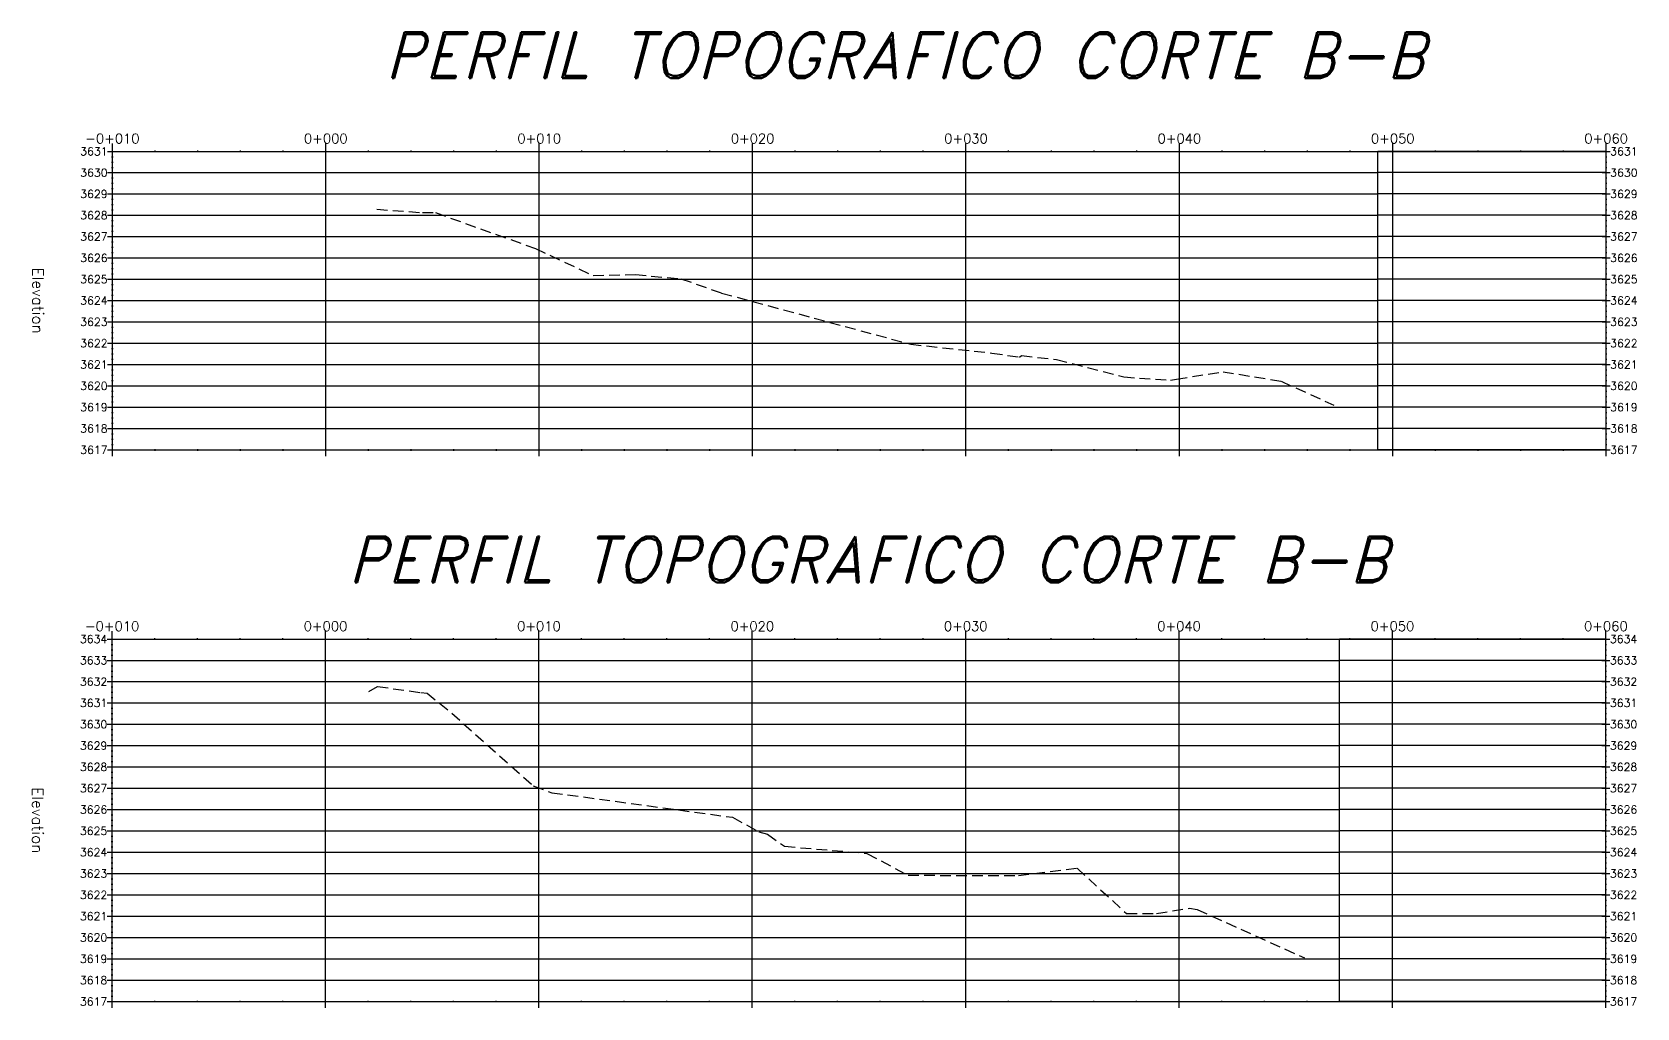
# Model space of a CAD drawing. Header units: metres. Extents: x 759886 to 760765, y 8424917 to 8425860.
# Drawn here: x 760193.3 to 760268.5, y 8425616.2 to 8425662 of the extents above; entities that cross this region are included whole.
import ezdxf
from ezdxf.enums import TextEntityAlignment as Align

# ---------------------------------------------------------------- set-up
doc = ezdxf.new("R2010")
doc.units = ezdxf.units.M
doc.linetypes.add('DASHED', pattern=[0.75, 0.5, -0.25])
for name, color, linetype in [('C-ROAD-PROF', 1, 'DASHED'), ('C-ROAD-PROF-GRID-GEOM', 5, 'Continuous'), ('C-ROAD-PROF-GRID-MAJR', 8, 'Continuous'), ('C-ROAD-PROF-TEXT', 11, 'Continuous'), ('C-ROAD-PROF-TITL', 11, 'Continuous'), ('C-ROAD-PROF-TTLB', 5, 'Continuous'), ('NOMBRE', 40, 'Continuous')]:
    doc.layers.add(name, color=color, linetype=linetype)
doc.styles.add('ambiente', font='romand.shx', dxfattribs={"oblique": 15})
doc.styles.get("Standard").update_dxf_attribs({"font": 'simplex.shx'})

# ---------------------------------------------------------------- blocks, each defined once
blk = doc.blocks.new('*U136')
at = {"layer": 'C-ROAD-PROF', "color": 1, "linetype": 'DASHED', "lineweight": -3}
for p, q in [((760209.488, 8425653.692), (760211.625, 8425653.534)), ((760211.625, 8425653.534), (760212.231, 8425653.533)), ((760212.231, 8425653.533), (760216.919, 8425651.849)), ((760216.919, 8425651.849), (760219.626, 8425650.584)), ((760219.626, 8425650.584), (760221.604, 8425650.627)), ((760221.604, 8425650.627), (760223.74, 8425650.431)), ((760223.74, 8425650.431), (760225.646, 8425649.759)), ((760225.646, 8425649.759), (760234.505, 8425647.363)), ((760234.505, 8425647.363), (760238.307, 8425646.947)), ((760238.307, 8425646.947), (760239.599, 8425646.755)), ((760239.599, 8425646.755), (760239.703, 8425646.831)), ((760239.703, 8425646.831), (760241.346, 8425646.645)), ((760241.346, 8425646.645), (760244.488, 8425645.827)), ((760244.488, 8425645.827), (760246.674, 8425645.673)), ((760246.674, 8425645.673), (760246.967, 8425645.73)), ((760246.967, 8425645.73), (760249.145, 8425646.073)), ((760249.145, 8425646.073), (760251.868, 8425645.623)), ((760251.868, 8425645.623), (760254.337, 8425644.507))]:
    blk.add_line(p, q, dxfattribs=at)
blk = doc.blocks.new('*U137')
at = {"layer": 'C-ROAD-PROF', "color": 1, "linetype": 'DASHED', "lineweight": -3}
for p, q in [((760211.512, 8425626.201), (760211.919, 8425626.441)), ((760211.919, 8425626.441), (760213.947, 8425626.156)), ((760213.947, 8425626.156), (760214.243, 8425626.13)), ((760214.243, 8425626.13), (760215.399, 8425625.187)), ((760215.399, 8425625.187), (760219.223, 8425621.781)), ((760219.223, 8425621.781), (760220.089, 8425621.461)), ((760220.089, 8425621.461), (760228.551, 8425620.309)), ((760228.551, 8425620.309), (760229.798, 8425619.625)), ((760229.798, 8425619.625), (760230.202, 8425619.519)), ((760230.202, 8425619.519), (760230.993, 8425618.945)), ((760230.993, 8425618.945), (760234.859, 8425618.616)), ((760234.859, 8425618.616), (760236.786, 8425617.587)), ((760241.954, 8425617.578), (760244.702, 8425617.922)), ((760244.702, 8425617.922), (760247.019, 8425615.793)), ((760236.786, 8425617.587), (760241.954, 8425617.578)), ((760247.019, 8425615.793), (760248.432, 8425615.799)), ((760248.432, 8425615.799), (760249.978, 8425616.042)), ((760249.978, 8425616.042), (760250.33, 8425615.984)), ((760250.33, 8425615.984), (760255.357, 8425613.714))]:
    blk.add_line(p, q, dxfattribs=at)

msp = doc.modelspace()

# ---------------------------------------------------------------- linework, layer by layer
at = {"layer": 'C-ROAD-PROF-GRID-GEOM', "color": 5, "linetype": 'Continuous', "lineweight": -3}
for p, q in [((760207.09687, 8425642.40715), (760207.09687, 8425656.40715)), ((760256.38955, 8425642.40715), (760256.38955, 8425656.40715)), ((760207.08292, 8425616.53747), (760207.08292, 8425633.53747)), ((760254.60067, 8425616.53747), (760254.60067, 8425633.53747))]:
    msp.add_line(p, q, dxfattribs=at)
at = {"layer": 'C-ROAD-PROF-GRID-MAJR', "color": 8, "linetype": 'Continuous', "lineweight": -3}
for p, q in [((760197.09687, 8425656.40715), (760207.09687, 8425656.40715)), ((760197.09687, 8425642.40715), (760197.09687, 8425656.40715)), ((760207.09687, 8425656.40715), (760256.38955, 8425656.40715)), ((760207.09687, 8425642.40715), (760207.09687, 8425656.40715)), ((760217.09687, 8425642.40715), (760217.09687, 8425656.40715)), ((760227.09687, 8425642.40715), (760227.09687, 8425656.40715)), ((760237.09687, 8425642.40715), (760237.09687, 8425656.40715)), ((760247.09687, 8425642.40715), (760247.09687, 8425656.40715)), ((760267.09687, 8425656.40715), (760256.38955, 8425656.40715)), ((760257.09687, 8425642.40715), (760257.09687, 8425656.40715)), ((760267.09687, 8425642.40715), (760267.09687, 8425656.40715)), ((760197.09687, 8425655.40715), (760207.09687, 8425655.40715)), ((760207.09687, 8425655.40715), (760256.38955, 8425655.40715)), ((760267.09687, 8425655.40715), (760256.38955, 8425655.40715)), ((760197.09687, 8425654.40715), (760207.09687, 8425654.40715)), ((760207.09687, 8425654.40715), (760256.38955, 8425654.40715)), ((760267.09687, 8425654.40715), (760256.38955, 8425654.40715)), ((760197.09687, 8425653.40715), (760207.09687, 8425653.40715)), ((760207.09687, 8425653.40715), (760256.38955, 8425653.40715)), ((760267.09687, 8425653.40715), (760256.38955, 8425653.40715)), ((760197.09687, 8425652.40715), (760207.09687, 8425652.40715)), ((760207.09687, 8425652.40715), (760256.38955, 8425652.40715)), ((760267.09687, 8425652.40715), (760256.38955, 8425652.40715)), ((760197.09687, 8425651.40715), (760207.09687, 8425651.40715)), ((760207.09687, 8425651.40715), (760256.38955, 8425651.40715)), ((760267.09687, 8425651.40715), (760256.38955, 8425651.40715)), ((760197.09687, 8425650.40715), (760207.09687, 8425650.40715)), ((760207.09687, 8425650.40715), (760256.38955, 8425650.40715)), ((760267.09687, 8425650.40715), (760256.38955, 8425650.40715)), ((760197.09687, 8425649.40715), (760207.09687, 8425649.40715)), ((760207.09687, 8425649.40715), (760256.38955, 8425649.40715)), ((760267.09687, 8425649.40715), (760256.38955, 8425649.40715)), ((760197.09687, 8425648.40715), (760207.09687, 8425648.40715)), ((760207.09687, 8425648.40715), (760256.38955, 8425648.40715)), ((760267.09687, 8425648.40715), (760256.38955, 8425648.40715)), ((760197.09687, 8425647.40715), (760207.09687, 8425647.40715)), ((760207.09687, 8425647.40715), (760256.38955, 8425647.40715)), ((760267.09687, 8425647.40715), (760256.38955, 8425647.40715)), ((760197.09687, 8425646.40715), (760207.09687, 8425646.40715)), ((760207.09687, 8425646.40715), (760256.38955, 8425646.40715)), ((760267.09687, 8425646.40715), (760256.38955, 8425646.40715)), ((760197.09687, 8425645.40715), (760207.09687, 8425645.40715)), ((760207.09687, 8425645.40715), (760256.38955, 8425645.40715)), ((760267.09687, 8425645.40715), (760256.38955, 8425645.40715)), ((760197.09687, 8425644.40715), (760207.09687, 8425644.40715)), ((760207.09687, 8425644.40715), (760256.38955, 8425644.40715)), ((760267.09687, 8425644.40715), (760256.38955, 8425644.40715)), ((760197.09687, 8425643.40715), (760207.09687, 8425643.40715)), ((760207.09687, 8425643.40715), (760256.38955, 8425643.40715)), ((760267.09687, 8425643.40715), (760256.38955, 8425643.40715)), ((760197.09687, 8425642.40715), (760207.09687, 8425642.40715)), ((760207.09687, 8425642.40715), (760256.38955, 8425642.40715)), ((760267.09687, 8425642.40715), (760256.38955, 8425642.40715)), ((760197.08292, 8425633.53747), (760207.08292, 8425633.53747)), ((760197.08292, 8425616.53747), (760197.08292, 8425633.53747)), ((760207.08292, 8425633.53747), (760254.60067, 8425633.53747)), ((760207.08292, 8425616.53747), (760207.08292, 8425633.53747)), ((760217.08292, 8425616.53747), (760217.08292, 8425633.53747)), ((760227.08292, 8425616.53747), (760227.08292, 8425633.53747)), ((760237.08292, 8425616.53747), (760237.08292, 8425633.53747)), ((760247.08292, 8425616.53747), (760247.08292, 8425633.53747)), ((760267.08292, 8425633.53747), (760254.60067, 8425633.53747)), ((760257.08292, 8425616.53747), (760257.08292, 8425633.53747)), ((760267.08292, 8425616.53747), (760267.08292, 8425633.53747)), ((760197.08292, 8425632.53747), (760207.08292, 8425632.53747)), ((760207.08292, 8425632.53747), (760254.60067, 8425632.53747)), ((760267.08292, 8425632.53747), (760254.60067, 8425632.53747)), ((760197.08292, 8425631.53747), (760207.08292, 8425631.53747)), ((760207.08292, 8425631.53747), (760254.60067, 8425631.53747)), ((760267.08292, 8425631.53747), (760254.60067, 8425631.53747)), ((760197.08292, 8425630.53747), (760207.08292, 8425630.53747)), ((760207.08292, 8425630.53747), (760254.60067, 8425630.53747)), ((760267.08292, 8425630.53747), (760254.60067, 8425630.53747)), ((760197.08292, 8425629.53747), (760207.08292, 8425629.53747)), ((760207.08292, 8425629.53747), (760254.60067, 8425629.53747)), ((760267.08292, 8425629.53747), (760254.60067, 8425629.53747)), ((760197.08292, 8425628.53747), (760207.08292, 8425628.53747)), ((760207.08292, 8425628.53747), (760254.60067, 8425628.53747)), ((760267.08292, 8425628.53747), (760254.60067, 8425628.53747)), ((760197.08292, 8425627.53747), (760207.08292, 8425627.53747)), ((760207.08292, 8425627.53747), (760254.60067, 8425627.53747)), ((760267.08292, 8425627.53747), (760254.60067, 8425627.53747)), ((760197.08292, 8425626.53747), (760207.08292, 8425626.53747)), ((760207.08292, 8425626.53747), (760254.60067, 8425626.53747)), ((760267.08292, 8425626.53747), (760254.60067, 8425626.53747)), ((760197.08292, 8425625.53747), (760207.08292, 8425625.53747)), ((760207.08292, 8425625.53747), (760254.60067, 8425625.53747)), ((760267.08292, 8425625.53747), (760254.60067, 8425625.53747)), ((760197.08292, 8425624.53747), (760207.08292, 8425624.53747)), ((760207.08292, 8425624.53747), (760254.60067, 8425624.53747)), ((760267.08292, 8425624.53747), (760254.60067, 8425624.53747)), ((760197.08292, 8425623.53747), (760207.08292, 8425623.53747)), ((760207.08292, 8425623.53747), (760254.60067, 8425623.53747)), ((760267.08292, 8425623.53747), (760254.60067, 8425623.53747)), ((760197.08292, 8425622.53747), (760207.08292, 8425622.53747)), ((760207.08292, 8425622.53747), (760254.60067, 8425622.53747)), ((760267.08292, 8425622.53747), (760254.60067, 8425622.53747)), ((760197.08292, 8425621.53747), (760207.08292, 8425621.53747)), ((760207.08292, 8425621.53747), (760254.60067, 8425621.53747)), ((760267.08292, 8425621.53747), (760254.60067, 8425621.53747)), ((760197.08292, 8425620.53747), (760207.08292, 8425620.53747)), ((760207.08292, 8425620.53747), (760254.60067, 8425620.53747)), ((760267.08292, 8425620.53747), (760254.60067, 8425620.53747)), ((760197.08292, 8425619.53747), (760207.08292, 8425619.53747)), ((760207.08292, 8425619.53747), (760254.60067, 8425619.53747)), ((760267.08292, 8425619.53747), (760254.60067, 8425619.53747)), ((760197.08292, 8425618.53747), (760207.08292, 8425618.53747)), ((760207.08292, 8425618.53747), (760254.60067, 8425618.53747)), ((760267.08292, 8425618.53747), (760254.60067, 8425618.53747)), ((760197.08292, 8425617.53747), (760207.08292, 8425617.53747)), ((760207.08292, 8425617.53747), (760254.60067, 8425617.53747)), ((760267.08292, 8425617.53747), (760254.60067, 8425617.53747)), ((760197.08292, 8425616.53747), (760207.08292, 8425616.53747)), ((760207.08292, 8425616.53747), (760254.60067, 8425616.53747)), ((760267.08292, 8425616.53747), (760254.60067, 8425616.53747))]:
    msp.add_line(p, q, dxfattribs=at)
at = {"layer": 'C-ROAD-PROF-TEXT', "color": 11, "linetype": 'Continuous', "lineweight": -3}
for p, q in [((760196.87187, 8425656.40715), (760197.32187, 8425656.40715)), ((760197.09687, 8425656.03215), (760197.09687, 8425656.78215)), ((760199.09687, 8425656.36965), (760199.09687, 8425656.44465)), ((760201.09687, 8425656.36965), (760201.09687, 8425656.44465)), ((760203.09687, 8425656.36965), (760203.09687, 8425656.44465)), ((760205.09687, 8425656.36965), (760205.09687, 8425656.44465)), ((760207.09687, 8425656.03215), (760207.09687, 8425656.78215)), ((760209.09687, 8425656.36965), (760209.09687, 8425656.44465)), ((760211.09687, 8425656.36965), (760211.09687, 8425656.44465)), ((760213.09687, 8425656.36965), (760213.09687, 8425656.44465)), ((760215.09687, 8425656.36965), (760215.09687, 8425656.44465)), ((760217.09687, 8425656.03215), (760217.09687, 8425656.78215)), ((760219.09687, 8425656.36965), (760219.09687, 8425656.44465)), ((760221.09687, 8425656.36965), (760221.09687, 8425656.44465)), ((760223.09687, 8425656.36965), (760223.09687, 8425656.44465)), ((760225.09687, 8425656.36965), (760225.09687, 8425656.44465)), ((760227.09687, 8425656.03215), (760227.09687, 8425656.78215)), ((760229.09687, 8425656.36965), (760229.09687, 8425656.44465)), ((760231.09687, 8425656.36965), (760231.09687, 8425656.44465)), ((760233.09687, 8425656.36965), (760233.09687, 8425656.44465)), ((760235.09687, 8425656.36965), (760235.09687, 8425656.44465)), ((760237.09687, 8425656.03215), (760237.09687, 8425656.78215)), ((760239.09687, 8425656.36965), (760239.09687, 8425656.44465)), ((760241.09687, 8425656.36965), (760241.09687, 8425656.44465)), ((760243.09687, 8425656.36965), (760243.09687, 8425656.44465)), ((760245.09687, 8425656.36965), (760245.09687, 8425656.44465)), ((760247.09687, 8425656.03215), (760247.09687, 8425656.78215)), ((760249.09687, 8425656.36965), (760249.09687, 8425656.44465)), ((760251.09687, 8425656.36965), (760251.09687, 8425656.44465)), ((760253.09687, 8425656.36965), (760253.09687, 8425656.44465)), ((760255.09687, 8425656.36965), (760255.09687, 8425656.44465)), ((760257.09687, 8425656.03215), (760257.09687, 8425656.78215)), ((760259.09687, 8425656.36965), (760259.09687, 8425656.44465)), ((760261.09687, 8425656.36965), (760261.09687, 8425656.44465)), ((760263.09687, 8425656.36965), (760263.09687, 8425656.44465)), ((760265.09687, 8425656.36965), (760265.09687, 8425656.44465)), ((760266.90937, 8425656.40715), (760267.28437, 8425656.40715)), ((760267.09687, 8425656.03215), (760267.09687, 8425656.78215)), ((760197.05937, 8425656.15715), (760197.13437, 8425656.15715)), ((760197.05937, 8425655.90715), (760197.13437, 8425655.90715)), ((760197.05937, 8425655.65715), (760197.13437, 8425655.65715)), ((760267.05937, 8425656.15715), (760267.13437, 8425656.15715)), ((760267.05937, 8425655.90715), (760267.13437, 8425655.90715)), ((760267.05937, 8425655.65715), (760267.13437, 8425655.65715)), ((760196.87187, 8425655.40715), (760197.32187, 8425655.40715)), ((760197.05937, 8425655.15715), (760197.13437, 8425655.15715)), ((760197.05937, 8425654.90715), (760197.13437, 8425654.90715)), ((760266.90937, 8425655.40715), (760267.28437, 8425655.40715)), ((760267.05937, 8425655.15715), (760267.13437, 8425655.15715)), ((760267.05937, 8425654.90715), (760267.13437, 8425654.90715)), ((760196.87187, 8425654.40715), (760197.32187, 8425654.40715)), ((760197.05937, 8425654.65715), (760197.13437, 8425654.65715)), ((760197.05937, 8425654.15715), (760197.13437, 8425654.15715)), ((760266.90937, 8425654.40715), (760267.28437, 8425654.40715)), ((760267.05937, 8425654.65715), (760267.13437, 8425654.65715)), ((760267.05937, 8425654.15715), (760267.13437, 8425654.15715)), ((760196.87187, 8425653.40715), (760197.32187, 8425653.40715)), ((760197.05937, 8425653.90715), (760197.13437, 8425653.90715)), ((760197.05937, 8425653.65715), (760197.13437, 8425653.65715)), ((760266.90937, 8425653.40715), (760267.28437, 8425653.40715)), ((760267.05937, 8425653.90715), (760267.13437, 8425653.90715)), ((760267.05937, 8425653.65715), (760267.13437, 8425653.65715)), ((760197.05937, 8425653.15715), (760197.13437, 8425653.15715)), ((760197.05937, 8425652.90715), (760197.13437, 8425652.90715)), ((760197.05937, 8425652.65715), (760197.13437, 8425652.65715)), ((760267.05937, 8425653.15715), (760267.13437, 8425653.15715)), ((760267.05937, 8425652.90715), (760267.13437, 8425652.90715)), ((760267.05937, 8425652.65715), (760267.13437, 8425652.65715)), ((760196.87187, 8425652.40715), (760197.32187, 8425652.40715)), ((760197.05937, 8425652.15715), (760197.13437, 8425652.15715)), ((760197.05937, 8425651.90715), (760197.13437, 8425651.90715)), ((760266.90937, 8425652.40715), (760267.28437, 8425652.40715)), ((760267.05937, 8425652.15715), (760267.13437, 8425652.15715)), ((760267.05937, 8425651.90715), (760267.13437, 8425651.90715)), ((760196.87187, 8425651.40715), (760197.32187, 8425651.40715)), ((760197.05937, 8425651.65715), (760197.13437, 8425651.65715)), ((760197.05937, 8425651.15715), (760197.13437, 8425651.15715)), ((760266.90937, 8425651.40715), (760267.28437, 8425651.40715)), ((760267.05937, 8425651.65715), (760267.13437, 8425651.65715)), ((760267.05937, 8425651.15715), (760267.13437, 8425651.15715)), ((760196.87187, 8425650.40715), (760197.32187, 8425650.40715)), ((760197.05937, 8425650.90715), (760197.13437, 8425650.90715)), ((760197.05937, 8425650.65715), (760197.13437, 8425650.65715)), ((760266.90937, 8425650.40715), (760267.28437, 8425650.40715)), ((760267.05937, 8425650.90715), (760267.13437, 8425650.90715)), ((760267.05937, 8425650.65715), (760267.13437, 8425650.65715)), ((760197.05937, 8425650.15715), (760197.13437, 8425650.15715)), ((760197.05937, 8425649.90715), (760197.13437, 8425649.90715)), ((760197.05937, 8425649.65715), (760197.13437, 8425649.65715)), ((760267.05937, 8425650.15715), (760267.13437, 8425650.15715)), ((760267.05937, 8425649.90715), (760267.13437, 8425649.90715)), ((760267.05937, 8425649.65715), (760267.13437, 8425649.65715)), ((760196.87187, 8425649.40715), (760197.32187, 8425649.40715)), ((760197.05937, 8425649.15715), (760197.13437, 8425649.15715)), ((760197.05937, 8425648.90715), (760197.13437, 8425648.90715)), ((760266.90937, 8425649.40715), (760267.28437, 8425649.40715)), ((760267.05937, 8425649.15715), (760267.13437, 8425649.15715)), ((760267.05937, 8425648.90715), (760267.13437, 8425648.90715)), ((760196.87187, 8425648.40715), (760197.32187, 8425648.40715)), ((760197.05937, 8425648.65715), (760197.13437, 8425648.65715)), ((760197.05937, 8425648.15715), (760197.13437, 8425648.15715)), ((760266.90937, 8425648.40715), (760267.28437, 8425648.40715)), ((760267.05937, 8425648.65715), (760267.13437, 8425648.65715)), ((760267.05937, 8425648.15715), (760267.13437, 8425648.15715)), ((760196.87187, 8425647.40715), (760197.32187, 8425647.40715)), ((760197.05937, 8425647.90715), (760197.13437, 8425647.90715)), ((760197.05937, 8425647.65715), (760197.13437, 8425647.65715)), ((760266.90937, 8425647.40715), (760267.28437, 8425647.40715)), ((760267.05937, 8425647.90715), (760267.13437, 8425647.90715)), ((760267.05937, 8425647.65715), (760267.13437, 8425647.65715)), ((760197.05937, 8425647.15715), (760197.13437, 8425647.15715)), ((760197.05937, 8425646.90715), (760197.13437, 8425646.90715)), ((760197.05937, 8425646.65715), (760197.13437, 8425646.65715)), ((760267.05937, 8425647.15715), (760267.13437, 8425647.15715)), ((760267.05937, 8425646.90715), (760267.13437, 8425646.90715)), ((760267.05937, 8425646.65715), (760267.13437, 8425646.65715)), ((760196.87187, 8425646.40715), (760197.32187, 8425646.40715)), ((760197.05937, 8425646.15715), (760197.13437, 8425646.15715)), ((760197.05937, 8425645.90715), (760197.13437, 8425645.90715)), ((760266.90937, 8425646.40715), (760267.28437, 8425646.40715)), ((760267.05937, 8425646.15715), (760267.13437, 8425646.15715)), ((760267.05937, 8425645.90715), (760267.13437, 8425645.90715)), ((760196.87187, 8425645.40715), (760197.32187, 8425645.40715)), ((760197.05937, 8425645.65715), (760197.13437, 8425645.65715)), ((760197.05937, 8425645.15715), (760197.13437, 8425645.15715)), ((760266.90937, 8425645.40715), (760267.28437, 8425645.40715)), ((760267.05937, 8425645.65715), (760267.13437, 8425645.65715)), ((760267.05937, 8425645.15715), (760267.13437, 8425645.15715)), ((760196.87187, 8425644.40715), (760197.32187, 8425644.40715)), ((760197.05937, 8425644.90715), (760197.13437, 8425644.90715)), ((760197.05937, 8425644.65715), (760197.13437, 8425644.65715)), ((760266.90937, 8425644.40715), (760267.28437, 8425644.40715)), ((760267.05937, 8425644.90715), (760267.13437, 8425644.90715)), ((760267.05937, 8425644.65715), (760267.13437, 8425644.65715)), ((760197.05937, 8425644.15715), (760197.13437, 8425644.15715)), ((760197.05937, 8425643.90715), (760197.13437, 8425643.90715)), ((760197.05937, 8425643.65715), (760197.13437, 8425643.65715)), ((760267.05937, 8425644.15715), (760267.13437, 8425644.15715)), ((760267.05937, 8425643.90715), (760267.13437, 8425643.90715)), ((760267.05937, 8425643.65715), (760267.13437, 8425643.65715)), ((760196.87187, 8425643.40715), (760197.32187, 8425643.40715)), ((760197.05937, 8425643.15715), (760197.13437, 8425643.15715)), ((760197.05937, 8425642.90715), (760197.13437, 8425642.90715)), ((760197.09687, 8425642.10715), (760197.09687, 8425642.70715)), ((760207.09687, 8425642.10715), (760207.09687, 8425642.70715)), ((760217.09687, 8425642.10715), (760217.09687, 8425642.70715)), ((760227.09687, 8425642.10715), (760227.09687, 8425642.70715)), ((760237.09687, 8425642.10715), (760237.09687, 8425642.70715)), ((760247.09687, 8425642.10715), (760247.09687, 8425642.70715)), ((760257.09687, 8425642.10715), (760257.09687, 8425642.70715)), ((760266.90937, 8425643.40715), (760267.28437, 8425643.40715)), ((760267.05937, 8425643.15715), (760267.13437, 8425643.15715)), ((760267.05937, 8425642.90715), (760267.13437, 8425642.90715)), ((760267.09687, 8425642.10715), (760267.09687, 8425642.70715)), ((760196.87187, 8425642.40715), (760197.32187, 8425642.40715)), ((760197.05937, 8425642.65715), (760197.13437, 8425642.65715)), ((760199.09687, 8425642.36965), (760199.09687, 8425642.44465)), ((760201.09687, 8425642.36965), (760201.09687, 8425642.44465)), ((760203.09687, 8425642.36965), (760203.09687, 8425642.44465)), ((760205.09687, 8425642.36965), (760205.09687, 8425642.44465)), ((760209.09687, 8425642.36965), (760209.09687, 8425642.44465)), ((760211.09687, 8425642.36965), (760211.09687, 8425642.44465)), ((760213.09687, 8425642.36965), (760213.09687, 8425642.44465)), ((760215.09687, 8425642.36965), (760215.09687, 8425642.44465)), ((760219.09687, 8425642.36965), (760219.09687, 8425642.44465)), ((760221.09687, 8425642.36965), (760221.09687, 8425642.44465)), ((760223.09687, 8425642.36965), (760223.09687, 8425642.44465)), ((760225.09687, 8425642.36965), (760225.09687, 8425642.44465)), ((760229.09687, 8425642.36965), (760229.09687, 8425642.44465)), ((760231.09687, 8425642.36965), (760231.09687, 8425642.44465)), ((760233.09687, 8425642.36965), (760233.09687, 8425642.44465)), ((760235.09687, 8425642.36965), (760235.09687, 8425642.44465)), ((760239.09687, 8425642.36965), (760239.09687, 8425642.44465)), ((760241.09687, 8425642.36965), (760241.09687, 8425642.44465)), ((760243.09687, 8425642.36965), (760243.09687, 8425642.44465)), ((760245.09687, 8425642.36965), (760245.09687, 8425642.44465)), ((760249.09687, 8425642.36965), (760249.09687, 8425642.44465)), ((760251.09687, 8425642.36965), (760251.09687, 8425642.44465)), ((760253.09687, 8425642.36965), (760253.09687, 8425642.44465)), ((760255.09687, 8425642.36965), (760255.09687, 8425642.44465)), ((760259.09687, 8425642.36965), (760259.09687, 8425642.44465)), ((760261.09687, 8425642.36965), (760261.09687, 8425642.44465)), ((760263.09687, 8425642.36965), (760263.09687, 8425642.44465)), ((760265.09687, 8425642.36965), (760265.09687, 8425642.44465)), ((760266.90937, 8425642.40715), (760267.28437, 8425642.40715)), ((760267.05937, 8425642.65715), (760267.13437, 8425642.65715)), ((760197.08292, 8425633.16247), (760197.08292, 8425633.91247)), ((760207.08292, 8425633.16247), (760207.08292, 8425633.91247)), ((760217.08292, 8425633.16247), (760217.08292, 8425633.91247)), ((760227.08292, 8425633.16247), (760227.08292, 8425633.91247)), ((760237.08292, 8425633.16247), (760237.08292, 8425633.91247)), ((760247.08292, 8425633.16247), (760247.08292, 8425633.91247)), ((760257.08292, 8425633.16247), (760257.08292, 8425633.91247)), ((760267.08292, 8425633.16247), (760267.08292, 8425633.91247)), ((760196.85792, 8425633.53747), (760197.30792, 8425633.53747)), ((760197.04542, 8425633.28747), (760197.12042, 8425633.28747)), ((760197.04542, 8425633.03747), (760197.12042, 8425633.03747)), ((760199.08292, 8425633.49997), (760199.08292, 8425633.57497)), ((760201.08292, 8425633.49997), (760201.08292, 8425633.57497)), ((760203.08292, 8425633.49997), (760203.08292, 8425633.57497)), ((760205.08292, 8425633.49997), (760205.08292, 8425633.57497)), ((760209.08292, 8425633.49997), (760209.08292, 8425633.57497)), ((760211.08292, 8425633.49997), (760211.08292, 8425633.57497)), ((760213.08292, 8425633.49997), (760213.08292, 8425633.57497)), ((760215.08292, 8425633.49997), (760215.08292, 8425633.57497)), ((760219.08292, 8425633.49997), (760219.08292, 8425633.57497)), ((760221.08292, 8425633.49997), (760221.08292, 8425633.57497)), ((760223.08292, 8425633.49997), (760223.08292, 8425633.57497)), ((760225.08292, 8425633.49997), (760225.08292, 8425633.57497)), ((760229.08292, 8425633.49997), (760229.08292, 8425633.57497)), ((760231.08292, 8425633.49997), (760231.08292, 8425633.57497)), ((760233.08292, 8425633.49997), (760233.08292, 8425633.57497)), ((760235.08292, 8425633.49997), (760235.08292, 8425633.57497)), ((760239.08292, 8425633.49997), (760239.08292, 8425633.57497)), ((760241.08292, 8425633.49997), (760241.08292, 8425633.57497)), ((760243.08292, 8425633.49997), (760243.08292, 8425633.57497)), ((760245.08292, 8425633.49997), (760245.08292, 8425633.57497)), ((760249.08292, 8425633.49997), (760249.08292, 8425633.57497)), ((760251.08292, 8425633.49997), (760251.08292, 8425633.57497)), ((760253.08292, 8425633.49997), (760253.08292, 8425633.57497)), ((760255.08292, 8425633.49997), (760255.08292, 8425633.57497)), ((760259.08292, 8425633.49997), (760259.08292, 8425633.57497)), ((760261.08292, 8425633.49997), (760261.08292, 8425633.57497)), ((760263.08292, 8425633.49997), (760263.08292, 8425633.57497)), ((760265.08292, 8425633.49997), (760265.08292, 8425633.57497)), ((760266.89542, 8425633.53747), (760267.27042, 8425633.53747)), ((760267.04542, 8425633.28747), (760267.12042, 8425633.28747)), ((760267.04542, 8425633.03747), (760267.12042, 8425633.03747)), ((760196.85792, 8425632.53747), (760197.30792, 8425632.53747)), ((760197.04542, 8425632.78747), (760197.12042, 8425632.78747)), ((760197.04542, 8425632.28747), (760197.12042, 8425632.28747)), ((760266.89542, 8425632.53747), (760267.27042, 8425632.53747)), ((760267.04542, 8425632.78747), (760267.12042, 8425632.78747)), ((760267.04542, 8425632.28747), (760267.12042, 8425632.28747)), ((760196.85792, 8425631.53747), (760197.30792, 8425631.53747)), ((760197.04542, 8425632.03747), (760197.12042, 8425632.03747)), ((760197.04542, 8425631.78747), (760197.12042, 8425631.78747)), ((760266.89542, 8425631.53747), (760267.27042, 8425631.53747)), ((760267.04542, 8425632.03747), (760267.12042, 8425632.03747)), ((760267.04542, 8425631.78747), (760267.12042, 8425631.78747)), ((760197.04542, 8425631.28747), (760197.12042, 8425631.28747)), ((760197.04542, 8425631.03747), (760197.12042, 8425631.03747)), ((760197.04542, 8425630.78747), (760197.12042, 8425630.78747)), ((760267.04542, 8425631.28747), (760267.12042, 8425631.28747)), ((760267.04542, 8425631.03747), (760267.12042, 8425631.03747)), ((760267.04542, 8425630.78747), (760267.12042, 8425630.78747)), ((760196.85792, 8425630.53747), (760197.30792, 8425630.53747)), ((760197.04542, 8425630.28747), (760197.12042, 8425630.28747)), ((760197.04542, 8425630.03747), (760197.12042, 8425630.03747)), ((760266.89542, 8425630.53747), (760267.27042, 8425630.53747)), ((760267.04542, 8425630.28747), (760267.12042, 8425630.28747)), ((760267.04542, 8425630.03747), (760267.12042, 8425630.03747)), ((760196.85792, 8425629.53747), (760197.30792, 8425629.53747)), ((760197.04542, 8425629.78747), (760197.12042, 8425629.78747)), ((760197.04542, 8425629.28747), (760197.12042, 8425629.28747)), ((760266.89542, 8425629.53747), (760267.27042, 8425629.53747)), ((760267.04542, 8425629.78747), (760267.12042, 8425629.78747)), ((760267.04542, 8425629.28747), (760267.12042, 8425629.28747)), ((760196.85792, 8425628.53747), (760197.30792, 8425628.53747)), ((760197.04542, 8425629.03747), (760197.12042, 8425629.03747)), ((760197.04542, 8425628.78747), (760197.12042, 8425628.78747)), ((760266.89542, 8425628.53747), (760267.27042, 8425628.53747)), ((760267.04542, 8425629.03747), (760267.12042, 8425629.03747)), ((760267.04542, 8425628.78747), (760267.12042, 8425628.78747)), ((760197.04542, 8425628.28747), (760197.12042, 8425628.28747)), ((760197.04542, 8425628.03747), (760197.12042, 8425628.03747)), ((760197.04542, 8425627.78747), (760197.12042, 8425627.78747)), ((760267.04542, 8425628.28747), (760267.12042, 8425628.28747)), ((760267.04542, 8425628.03747), (760267.12042, 8425628.03747)), ((760267.04542, 8425627.78747), (760267.12042, 8425627.78747)), ((760196.85792, 8425627.53747), (760197.30792, 8425627.53747)), ((760197.04542, 8425627.28747), (760197.12042, 8425627.28747)), ((760197.04542, 8425627.03747), (760197.12042, 8425627.03747)), ((760266.89542, 8425627.53747), (760267.27042, 8425627.53747)), ((760267.04542, 8425627.28747), (760267.12042, 8425627.28747)), ((760267.04542, 8425627.03747), (760267.12042, 8425627.03747)), ((760196.85792, 8425626.53747), (760197.30792, 8425626.53747)), ((760197.04542, 8425626.78747), (760197.12042, 8425626.78747)), ((760197.04542, 8425626.28747), (760197.12042, 8425626.28747)), ((760266.89542, 8425626.53747), (760267.27042, 8425626.53747)), ((760267.04542, 8425626.78747), (760267.12042, 8425626.78747)), ((760267.04542, 8425626.28747), (760267.12042, 8425626.28747)), ((760196.85792, 8425625.53747), (760197.30792, 8425625.53747)), ((760197.04542, 8425626.03747), (760197.12042, 8425626.03747)), ((760197.04542, 8425625.78747), (760197.12042, 8425625.78747)), ((760266.89542, 8425625.53747), (760267.27042, 8425625.53747)), ((760267.04542, 8425626.03747), (760267.12042, 8425626.03747)), ((760267.04542, 8425625.78747), (760267.12042, 8425625.78747)), ((760197.04542, 8425625.28747), (760197.12042, 8425625.28747)), ((760197.04542, 8425625.03747), (760197.12042, 8425625.03747)), ((760197.04542, 8425624.78747), (760197.12042, 8425624.78747)), ((760267.04542, 8425625.28747), (760267.12042, 8425625.28747)), ((760267.04542, 8425625.03747), (760267.12042, 8425625.03747)), ((760267.04542, 8425624.78747), (760267.12042, 8425624.78747)), ((760196.85792, 8425624.53747), (760197.30792, 8425624.53747)), ((760197.04542, 8425624.28747), (760197.12042, 8425624.28747)), ((760197.04542, 8425624.03747), (760197.12042, 8425624.03747)), ((760266.89542, 8425624.53747), (760267.27042, 8425624.53747)), ((760267.04542, 8425624.28747), (760267.12042, 8425624.28747)), ((760267.04542, 8425624.03747), (760267.12042, 8425624.03747)), ((760196.85792, 8425623.53747), (760197.30792, 8425623.53747)), ((760197.04542, 8425623.78747), (760197.12042, 8425623.78747)), ((760197.04542, 8425623.28747), (760197.12042, 8425623.28747)), ((760266.89542, 8425623.53747), (760267.27042, 8425623.53747)), ((760267.04542, 8425623.78747), (760267.12042, 8425623.78747)), ((760267.04542, 8425623.28747), (760267.12042, 8425623.28747)), ((760196.85792, 8425622.53747), (760197.30792, 8425622.53747)), ((760197.04542, 8425623.03747), (760197.12042, 8425623.03747)), ((760197.04542, 8425622.78747), (760197.12042, 8425622.78747)), ((760266.89542, 8425622.53747), (760267.27042, 8425622.53747)), ((760267.04542, 8425623.03747), (760267.12042, 8425623.03747)), ((760267.04542, 8425622.78747), (760267.12042, 8425622.78747)), ((760197.04542, 8425622.28747), (760197.12042, 8425622.28747)), ((760197.04542, 8425622.03747), (760197.12042, 8425622.03747)), ((760197.04542, 8425621.78747), (760197.12042, 8425621.78747)), ((760267.04542, 8425622.28747), (760267.12042, 8425622.28747)), ((760267.04542, 8425622.03747), (760267.12042, 8425622.03747)), ((760267.04542, 8425621.78747), (760267.12042, 8425621.78747)), ((760196.85792, 8425621.53747), (760197.30792, 8425621.53747)), ((760197.04542, 8425621.28747), (760197.12042, 8425621.28747)), ((760197.04542, 8425621.03747), (760197.12042, 8425621.03747)), ((760266.89542, 8425621.53747), (760267.27042, 8425621.53747)), ((760267.04542, 8425621.28747), (760267.12042, 8425621.28747)), ((760267.04542, 8425621.03747), (760267.12042, 8425621.03747)), ((760196.85792, 8425620.53747), (760197.30792, 8425620.53747)), ((760197.04542, 8425620.78747), (760197.12042, 8425620.78747)), ((760197.04542, 8425620.28747), (760197.12042, 8425620.28747)), ((760266.89542, 8425620.53747), (760267.27042, 8425620.53747)), ((760267.04542, 8425620.78747), (760267.12042, 8425620.78747)), ((760267.04542, 8425620.28747), (760267.12042, 8425620.28747)), ((760196.85792, 8425619.53747), (760197.30792, 8425619.53747)), ((760197.04542, 8425620.03747), (760197.12042, 8425620.03747)), ((760197.04542, 8425619.78747), (760197.12042, 8425619.78747)), ((760266.89542, 8425619.53747), (760267.27042, 8425619.53747)), ((760267.04542, 8425620.03747), (760267.12042, 8425620.03747)), ((760267.04542, 8425619.78747), (760267.12042, 8425619.78747)), ((760197.04542, 8425619.28747), (760197.12042, 8425619.28747)), ((760197.04542, 8425619.03747), (760197.12042, 8425619.03747)), ((760197.04542, 8425618.78747), (760197.12042, 8425618.78747)), ((760267.04542, 8425619.28747), (760267.12042, 8425619.28747)), ((760267.04542, 8425619.03747), (760267.12042, 8425619.03747)), ((760267.04542, 8425618.78747), (760267.12042, 8425618.78747)), ((760196.85792, 8425618.53747), (760197.30792, 8425618.53747)), ((760197.04542, 8425618.28747), (760197.12042, 8425618.28747)), ((760197.04542, 8425618.03747), (760197.12042, 8425618.03747)), ((760266.89542, 8425618.53747), (760267.27042, 8425618.53747)), ((760267.04542, 8425618.28747), (760267.12042, 8425618.28747)), ((760267.04542, 8425618.03747), (760267.12042, 8425618.03747)), ((760196.85792, 8425617.53747), (760197.30792, 8425617.53747)), ((760197.04542, 8425617.78747), (760197.12042, 8425617.78747)), ((760197.04542, 8425617.28747), (760197.12042, 8425617.28747)), ((760266.89542, 8425617.53747), (760267.27042, 8425617.53747)), ((760267.04542, 8425617.78747), (760267.12042, 8425617.78747)), ((760267.04542, 8425617.28747), (760267.12042, 8425617.28747)), ((760196.85792, 8425616.53747), (760197.30792, 8425616.53747)), ((760197.04542, 8425617.03747), (760197.12042, 8425617.03747)), ((760197.04542, 8425616.78747), (760197.12042, 8425616.78747)), ((760197.08292, 8425616.23747), (760197.08292, 8425616.83747)), ((760199.08292, 8425616.49997), (760199.08292, 8425616.57497)), ((760201.08292, 8425616.49997), (760201.08292, 8425616.57497)), ((760203.08292, 8425616.49997), (760203.08292, 8425616.57497)), ((760205.08292, 8425616.49997), (760205.08292, 8425616.57497)), ((760207.08292, 8425616.23747), (760207.08292, 8425616.83747)), ((760209.08292, 8425616.49997), (760209.08292, 8425616.57497)), ((760211.08292, 8425616.49997), (760211.08292, 8425616.57497)), ((760213.08292, 8425616.49997), (760213.08292, 8425616.57497)), ((760215.08292, 8425616.49997), (760215.08292, 8425616.57497)), ((760217.08292, 8425616.23747), (760217.08292, 8425616.83747)), ((760219.08292, 8425616.49997), (760219.08292, 8425616.57497)), ((760221.08292, 8425616.49997), (760221.08292, 8425616.57497)), ((760223.08292, 8425616.49997), (760223.08292, 8425616.57497)), ((760225.08292, 8425616.49997), (760225.08292, 8425616.57497)), ((760227.08292, 8425616.23747), (760227.08292, 8425616.83747)), ((760229.08292, 8425616.49997), (760229.08292, 8425616.57497)), ((760231.08292, 8425616.49997), (760231.08292, 8425616.57497)), ((760233.08292, 8425616.49997), (760233.08292, 8425616.57497)), ((760235.08292, 8425616.49997), (760235.08292, 8425616.57497)), ((760237.08292, 8425616.23747), (760237.08292, 8425616.83747)), ((760239.08292, 8425616.49997), (760239.08292, 8425616.57497)), ((760241.08292, 8425616.49997), (760241.08292, 8425616.57497)), ((760243.08292, 8425616.49997), (760243.08292, 8425616.57497)), ((760245.08292, 8425616.49997), (760245.08292, 8425616.57497)), ((760247.08292, 8425616.23747), (760247.08292, 8425616.83747)), ((760249.08292, 8425616.49997), (760249.08292, 8425616.57497)), ((760251.08292, 8425616.49997), (760251.08292, 8425616.57497)), ((760253.08292, 8425616.49997), (760253.08292, 8425616.57497)), ((760255.08292, 8425616.49997), (760255.08292, 8425616.57497)), ((760257.08292, 8425616.23747), (760257.08292, 8425616.83747)), ((760259.08292, 8425616.49997), (760259.08292, 8425616.57497)), ((760261.08292, 8425616.49997), (760261.08292, 8425616.57497)), ((760263.08292, 8425616.49997), (760263.08292, 8425616.57497)), ((760265.08292, 8425616.49997), (760265.08292, 8425616.57497)), ((760266.89542, 8425616.53747), (760267.27042, 8425616.53747)), ((760267.04542, 8425617.03747), (760267.12042, 8425617.03747)), ((760267.04542, 8425616.78747), (760267.12042, 8425616.78747)), ((760267.08292, 8425616.23747), (760267.08292, 8425616.83747))]:
    msp.add_line(p, q, dxfattribs=at)
at = {"layer": 'C-ROAD-PROF-TTLB', "color": 5, "linetype": 'Continuous', "lineweight": -3}
for p, q in [((760197.09687, 8425642.40715), (760197.09687, 8425656.40715)), ((760197.09687, 8425656.40715), (760267.09687, 8425656.40715)), ((760267.09687, 8425642.40715), (760267.09687, 8425656.40715)), ((760197.09687, 8425642.40715), (760267.09687, 8425642.40715)), ((760197.08292, 8425616.53747), (760197.08292, 8425633.53747)), ((760197.08292, 8425633.53747), (760267.08292, 8425633.53747)), ((760267.08292, 8425616.53747), (760267.08292, 8425633.53747)), ((760197.08292, 8425616.53747), (760267.08292, 8425616.53747))]:
    msp.add_line(p, q, dxfattribs=at)

# ---------------------------------------------------------------- block references
at = {"layer": 'C-ROAD-PROF', "color": 1, "linetype": 'DASHED', "lineweight": -3}
for name, p in [('*U136', (0, 0)), ('*U137', (-2.40177, 4.87063))]:
    msp.add_blockref(name, p, dxfattribs=at)

# ---------------------------------------------------------------- texts
at = {"layer": 'C-ROAD-PROF-TEXT', "color": 11, "linetype": 'Continuous', "lineweight": -3, "ltscale": 1.25}
for s, insert, char_height, attachment_point in [('-0+010', (760197.09687, 8425656.78215), 0.45, 8), ('0+000', (760207.09687, 8425656.78215), 0.45, 8), ('0+010', (760217.09687, 8425656.78215), 0.45, 8), ('0+020', (760227.09687, 8425656.78215), 0.45, 8), ('0+030', (760237.09687, 8425656.78215), 0.45, 8), ('0+040', (760247.09687, 8425656.78215), 0.45, 8), ('0+050', (760257.09687, 8425656.78215), 0.45, 8), ('0+060', (760267.09687, 8425656.78215), 0.45, 8), ('3631', (760196.87187, 8425656.40715), 0.375, 6), ('3631', (760267.28437, 8425656.40715), 0.375, 4), ('3630', (760196.87187, 8425655.40715), 0.375, 6), ('3630', (760267.28437, 8425655.40715), 0.375, 4), ('3629', (760196.87187, 8425654.40715), 0.375, 6), ('3629', (760267.28437, 8425654.40715), 0.375, 4), ('3628', (760196.87187, 8425653.40715), 0.375, 6), ('3628', (760267.28437, 8425653.40715), 0.375, 4), ('3627', (760196.87187, 8425652.40715), 0.375, 6), ('3627', (760267.28437, 8425652.40715), 0.375, 4), ('3626', (760196.87187, 8425651.40715), 0.375, 6), ('3626', (760267.28437, 8425651.40715), 0.375, 4), ('3625', (760196.87187, 8425650.40715), 0.375, 6), ('3625', (760267.28437, 8425650.40715), 0.375, 4), ('3624', (760196.87187, 8425649.40715), 0.375, 6), ('3624', (760267.28437, 8425649.40715), 0.375, 4), ('3623', (760196.87187, 8425648.40715), 0.375, 6), ('3623', (760267.28437, 8425648.40715), 0.375, 4), ('3622', (760196.87187, 8425647.40715), 0.375, 6), ('3622', (760267.28437, 8425647.40715), 0.375, 4), ('3621', (760196.87187, 8425646.40715), 0.375, 6), ('3621', (760267.28437, 8425646.40715), 0.375, 4), ('3620', (760196.87187, 8425645.40715), 0.375, 6), ('3620', (760267.28437, 8425645.40715), 0.375, 4), ('3619', (760196.87187, 8425644.40715), 0.375, 6), ('3619', (760267.28437, 8425644.40715), 0.375, 4), ('3618', (760196.87187, 8425643.40715), 0.375, 6), ('3618', (760267.28437, 8425643.40715), 0.375, 4), ('3617', (760196.87187, 8425642.40715), 0.375, 6), ('3617', (760267.28437, 8425642.40715), 0.375, 4), ('3634', (760196.85792, 8425633.53747), 0.375, 6), ('-0+010', (760197.08292, 8425633.91247), 0.45, 8), ('0+000', (760207.08292, 8425633.91247), 0.45, 8), ('0+010', (760217.08292, 8425633.91247), 0.45, 8), ('0+020', (760227.08292, 8425633.91247), 0.45, 8), ('0+030', (760237.08292, 8425633.91247), 0.45, 8), ('0+040', (760247.08292, 8425633.91247), 0.45, 8), ('0+050', (760257.08292, 8425633.91247), 0.45, 8), ('0+060', (760267.08292, 8425633.91247), 0.45, 8), ('3634', (760267.27042, 8425633.53747), 0.375, 4), ('3633', (760196.85792, 8425632.53747), 0.375, 6), ('3633', (760267.27042, 8425632.53747), 0.375, 4), ('3632', (760196.85792, 8425631.53747), 0.375, 6), ('3632', (760267.27042, 8425631.53747), 0.375, 4), ('3631', (760196.85792, 8425630.53747), 0.375, 6), ('3631', (760267.27042, 8425630.53747), 0.375, 4), ('3630', (760196.85792, 8425629.53747), 0.375, 6), ('3630', (760267.27042, 8425629.53747), 0.375, 4), ('3629', (760196.85792, 8425628.53747), 0.375, 6), ('3629', (760267.27042, 8425628.53747), 0.375, 4), ('3628', (760196.85792, 8425627.53747), 0.375, 6), ('3628', (760267.27042, 8425627.53747), 0.375, 4), ('3627', (760196.85792, 8425626.53747), 0.375, 6), ('3627', (760267.27042, 8425626.53747), 0.375, 4), ('3626', (760196.85792, 8425625.53747), 0.375, 6), ('3626', (760267.27042, 8425625.53747), 0.375, 4), ('3625', (760196.85792, 8425624.53747), 0.375, 6), ('3625', (760267.27042, 8425624.53747), 0.375, 4), ('3624', (760196.85792, 8425623.53747), 0.375, 6), ('3624', (760267.27042, 8425623.53747), 0.375, 4), ('3623', (760196.85792, 8425622.53747), 0.375, 6), ('3623', (760267.27042, 8425622.53747), 0.375, 4), ('3622', (760196.85792, 8425621.53747), 0.375, 6), ('3622', (760267.27042, 8425621.53747), 0.375, 4), ('3621', (760196.85792, 8425620.53747), 0.375, 6), ('3621', (760267.27042, 8425620.53747), 0.375, 4), ('3620', (760196.85792, 8425619.53747), 0.375, 6), ('3620', (760267.27042, 8425619.53747), 0.375, 4), ('3619', (760196.85792, 8425618.53747), 0.375, 6), ('3619', (760267.27042, 8425618.53747), 0.375, 4), ('3618', (760196.85792, 8425617.53747), 0.375, 6), ('3618', (760267.27042, 8425617.53747), 0.375, 4), ('3617', (760196.85792, 8425616.53747), 0.375, 6), ('3617', (760267.27042, 8425616.53747), 0.375, 4)]:
    msp.add_mtext(s, dxfattribs=dict(at, insert=insert, char_height=char_height, attachment_point=attachment_point))
at = {"layer": 'C-ROAD-PROF-TITL', "color": 11, "linetype": 'Continuous', "lineweight": -3, "char_height": 0.525, "attachment_point": 8, "rotation": 270.0000011}
for insert in [(760193.34687, 8425649.40715), (760193.33292, 8425625.03747)]:
    msp.add_mtext('Elevation', dxfattribs=dict(at, insert=insert))
at = {"layer": 'NOMBRE', "style": 'ambiente', "oblique": 15, "text_generation_flag": 6}
for p in [(760234.22696, 8425660.9202), (760232.49254, 8425637.27078)]:
    msp.add_text('PERFIL TOPOGRAFICO CORTE B-B', height=2.16, rotation=180, dxfattribs=at).set_placement(p, align=Align.MIDDLE_CENTER)

doc.saveas('drawing.dxf')
